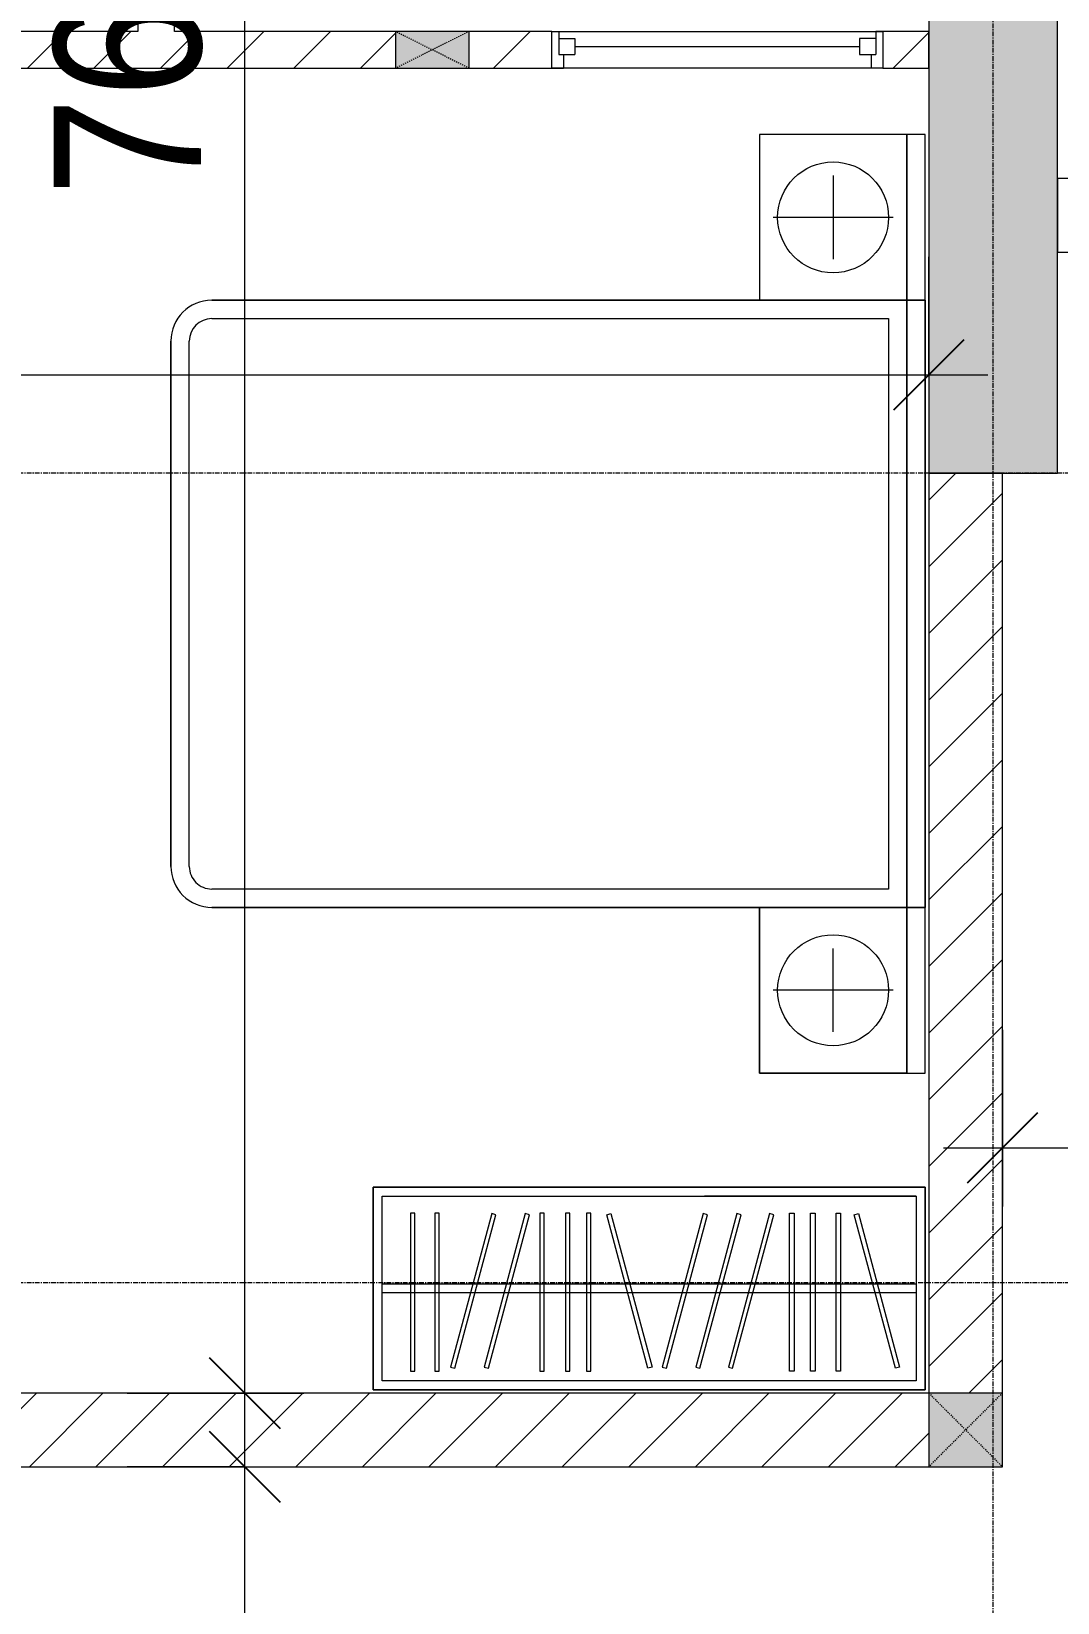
# Model space of a CAD drawing. Header units: millimetres. Extents: x 962 to 241049, y -15958 to 84407.
# Drawn here: x 137917 to 140707, y 36169 to 40437 of the extents above; entities that cross this region are included whole.
import ezdxf

# ---------------------------------------------------------------- set-up
doc = ezdxf.new("R2010")
doc.units = ezdxf.units.MM
doc.linetypes.add('Dash', pattern=[6, 3, -3])
doc.linetypes.add('Grid Line', pattern=[22.225, 12.7, -3.175, 3.175, -3.175])
for name, color, linetype, lineweight in [('0-1', 7, 'Continuous', 5), ('A-ANNO-DIMS', 211, 'Continuous', 9), ('A-ANNO-DIMS-160', 211, 'Continuous', 9), ('A-FLOR', 192, 'Continuous', 9), ('A-GLAZ-1', 254, 'Continuous', 9), ('A-GLAZ-2', 9, 'Continuous', 9), ('A-WALL-1', 253, 'Continuous', 18), ('A-WALL-2', 9, 'Continuous', 9), ('A-WALL-3', 113, 'Continuous', 18), ('A-WALL-PATT-1', 10, 'Continuous', 9), ('A-WALL-PATT-2', 111, 'Continuous', 9), ('I-FURN-1', 254, 'Continuous', 9), ('S-COLS', 52, 'Continuous', 9), ('S-COLS-1', 52, 'Continuous', 5), ('S-COLS-2', 7, 'Continuous', 18), ('S-COLS-4', 254, 'Continuous', 9), ('S-COLS-5', 253, 'Continuous', 18), ('S-COLS-6', 52, 'Continuous', 18), ('S-COLS-HDLN', 52, 'Dash', 9), ('S-COLS-HDLN-1', 9, 'Dash', 9), ('S-GRID-1', 1, 'Grid Line', 9)]:
    doc.layers.add(name, color=color, linetype=linetype, lineweight=lineweight)
doc.styles.add('UTM Avo', font='UTM Avo.ttf', dxfattribs={"width": 0.9, "height": 400})
doc.dimstyles.new('1_Dim_chi_tiet_2_5', dxfattribs={"dimscale": 304.8, "dimtxt": 399.720379, "dimasz": 0.629921, "dimexe": 0.524934, "dimexo": 0.0625, "dimgap": 0.052493, "dimtad": 1, "dimdec": 0, "dimrnd": 5, "dimzin": 0, "dimdsep": 46, "dimtxsty": 'UTM Avo', "dimblk1": 'OBLIQUE', "dimblk2": 'OBLIQUE', "dimsah": 1, "dimcen": 0.09, "dimdle": 0.524934, "dimazin": 0, "dimtfac": 1, "dimtdec": 4, "dimtix": 1, "dimtmove": 0, "dimatfit": 3, "dimfxl": 1.049869, "dimfxlon": 1, "dimtvp": 1, "dimtolj": 1, "dimtzin": 0, "dimarcsym": 2})
doc.dimstyles.new('1_Dim_chi_tiet_2_5_1', dxfattribs={"dimscale": 304.8, "dimtxt": 399.720379, "dimasz": 0.629921, "dimexe": 0.524934, "dimexo": 0.0625, "dimgap": 0.052493, "dimtad": 1, "dimdec": 0, "dimrnd": 5, "dimzin": 0, "dimdsep": 46, "dimtxsty": 'UTM Avo', "dimblk1": 'OBLIQUE', "dimblk2": 'OBLIQUE', "dimsah": 1, "dimcen": 0.09, "dimdle": 0.524934, "dimazin": 0, "dimtfac": 1, "dimtdec": 4, "dimtix": 1, "dimtmove": 0, "dimatfit": 3, "dimfxl": 1.049869, "dimfxlon": 1, "dimtvp": 1, "dimtolj": 1, "dimtzin": 0, "dimarcsym": 2})
pattern_1 = [(45, (0, 0), (-90.50967, 90.50967), [])]
pattern_2 = [(45, (63179.03, 0), (-90.50967, 90.50967), [])]

# ---------------------------------------------------------------- blocks, each defined once
blk = doc.blocks.new('NCV_TKTC_KET CAU_rvt-1-TKCS_MB TẦNG 1')
at = {"layer": 'S-COLS-1'}
blk.add_hatch(color=256, dxfattribs=at).paths.add_polyline_path([(77527.6, 39236.9), (77527.6, 40536.9), (77177.6, 40536.9), (77177.6, 39236.9)])
at = {"layer": 'S-COLS-2'}
for p, q in [((77177.6, 40536.9), (77177.6, 39236.9)), ((77527.6, 39236.9), (77527.6, 40536.9)), ((77177.6, 39236.9), (77527.6, 39236.9))]:
    blk.add_line(p, q, dxfattribs=at)
blk = doc.blocks.new('M_Fixed - 900 x 1400-553070-TKCS_MB TẦNG 1')
at = {"layer": 'A-GLAZ-2'}
for p, q in [((-450, 63), (-431, 63)), ((-431, 63), (-431, 0)), ((-431, 44), (-387, 44)), ((-387, 44), (-387, 0)), ((387, 44), (387, 0)), ((431, 44), (387, 44)), ((431, 63), (431, 0)), ((448.9, 63), (431, 63)), ((-387, 22), (387, 22)), ((-450, -37), (-418, -37)), ((-431, 0), (-387, 0)), ((-418, 0), (-418, -37)), ((387, 0), (431, 0)), ((418, 0), (418, -37)), ((450, -37), (418, -37))]:
    blk.add_line(p, q, dxfattribs=at)
blk = doc.blocks.new('GIUONG NGU-2TAB-1600x2000 - GIUONG NGU-2TAB-1600x2000-842839-TKCS_MB TẦNG 1')
at = {"layer": 'I-FURN-1'}
for p, q in [((458.5, 0), (8.5, 0)), ((8.5, 0), (8.5, -50)), ((458.5, -50), (458.5, 0)), ((2108.2, 0), (458.5, 0)), ((458.5, 0), (458.5, -50)), ((458.5, 0), (2108.2, 0)), ((2108.2, -50), (2108.2, 0)), ((2558.2, 0), (2108.2, 0)), ((2108.2, 0), (2108.2, -50)), ((2558.2, -50), (2558.2, 0)), ((458.5, -50), (8.5, -50)), ((8.5, -50), (8.5, -450.3)), ((8.5, -50), (458.5, -50)), ((458.5, -50), (8.5, -50)), ((8.5, -50), (8.5, -450.3)), ((458.5, -450.3), (458.5, -50)), ((2108.2, -50), (458.5, -50)), ((458.5, -50), (458.5, -1938.9)), ((458.5, -50), (2108.2, -50)), ((458.5, -1938.9), (458.5, -50)), ((458.5, -450.3), (458.5, -50)), ((458.5, -50), (2108.2, -50)), ((2558.2, -50), (2108.2, -50)), ((2108.2, -50), (2108.2, -450.3)), ((2108.2, -1938.9), (2108.2, -50)), ((2108.2, -50), (2558.2, -50)), ((2108.2, -50), (2558.2, -50)), ((2108.2, -450.3), (2108.2, -50)), ((2108.2, -50), (2108.2, -1938.9)), ((2558.2, -450.3), (2558.2, -50)), ((2558.2, -50), (2558.2, -450.3)), ((233.5, -86.8), (233.5, -413.5)), ((508.5, -100), (2058.2, -100)), ((508.5, -1938.9), (508.5, -100)), ((2058.2, -100), (2058.2, -1938.9)), ((2333.2, -86.8), (2333.2, -413.5)), ((120.2, -250.2), (346.8, -250.2)), ((2446.5, -250.2), (2219.8, -250.2)), ((8.5, -450.3), (458.5, -450.3)), ((8.5, -450.3), (458.5, -450.3)), ((2108.2, -450.3), (2558.2, -450.3)), ((2558.2, -450.3), (2108.2, -450.3)), ((1997.1, -2000), (569.6, -2000)), ((569.6, -2050), (1997.1, -2050)), ((1997.1, -2050), (569.6, -2050))]:
    blk.add_line(p, q, dxfattribs=at)
for centre in [(233.5, -250.2), (2333.2, -250.2)]:
    blk.add_circle(centre, 150.7, dxfattribs=at)
for centre, radius, start, end in [((569.6, -1938.9), 111.1, 180, 270), ((569.6, -1938.9), 111.1, 180, 270), ((569.6, -1938.9), 61.1, 180, 270), ((1997.1, -1938.9), 111.1, 270, 360), ((1997.1, -1938.9), 61.1, 270, 0), ((1997.1, -1938.9), 111.1, 270, 0)]:
    blk.add_arc(centre, radius, start, end, dxfattribs=at)
blk = doc.blocks.new('TU QUAN AO-SUITE ROOM_3 - TU QUAN AO-SUITE ROOM_3-V25-TKCS_MB TẦNG 1')
at = {"layer": 'I-FURN-1'}
for p, q in [((0, 0), (-550, 0)), ((-550, 0), (-550, -1500)), ((-550, -1500), (-550, 0)), ((-550, 0), (0, 0)), ((0, -1500), (0, 0)), ((0, 0), (0, -1500)), ((-550, -24), (-550, -576)), ((-526, -24), (-24, -24)), ((-526, -1476), (-526, -24)), ((-526, -24), (-526, -600)), ((-287, -24), (-287, -576)), ((-263, -24), (-263, -576)), ((-24, -24), (-24, -1476)), ((-478.3, -181.1), (-61.3, -69.4)), ((-58.2, -80.9), (-475.2, -192.7)), ((-61.3, -69.4), (-58.2, -80.9)), ((-475.2, -192.7), (-478.3, -181.1)), ((-480.1, -229.7), (-50.1, -229.7)), ((-480.1, -241.7), (-480.1, -229.7)), ((-50.1, -241.7), (-480.1, -241.7)), ((-50.1, -229.7), (-50.1, -241.7)), ((-480.1, -299.2), (-50.1, -299.2)), ((-480.1, -311.2), (-480.1, -299.2)), ((-50.1, -311.2), (-480.1, -311.2)), ((-50.1, -299.2), (-50.1, -311.2)), ((-480.1, -356.4), (-50.1, -356.4)), ((-480.1, -368.4), (-480.1, -356.4)), ((-50.1, -368.4), (-480.1, -368.4)), ((-50.1, -356.4), (-50.1, -368.4)), ((-475.2, -411.5), (-478.3, -423.1)), ((-478.3, -423.1), (-61.3, -534.9)), ((-58.2, -523.3), (-475.2, -411.5)), ((-475.2, -500.3), (-478.3, -511.9)), ((-478.3, -511.9), (-61.3, -623.6)), ((-58.2, -612.1), (-475.2, -500.3)), ((-61.3, -534.9), (-58.2, -523.3)), ((-475.2, -591.5), (-478.3, -603.1)), ((-58.2, -703.3), (-475.2, -591.5)), ((-287, -576), (-287, -1476)), ((-263, -576), (-263, -1476)), ((-526, -1476), (-526, -600)), ((-478.3, -603.1), (-61.3, -714.9)), ((-61.3, -623.6), (-58.2, -612.1)), ((-61.3, -714.9), (-58.2, -703.3)), ((-478.3, -853.9), (-61.3, -742.1)), ((-58.2, -753.7), (-475.2, -865.5)), ((-61.3, -742.1), (-58.2, -753.7)), ((-475.2, -865.5), (-478.3, -853.9)), ((-480.1, -908.6), (-480.1, -920.6)), ((-480.1, -908.6), (-480.1, -920.6)), ((-50.1, -908.6), (-480.1, -908.6)), ((-480.1, -920.6), (-50.1, -920.6)), ((-50.1, -920.6), (-50.1, -908.6)), ((-480.1, -965.8), (-480.1, -977.8)), ((-480.1, -965.8), (-480.1, -977.8)), ((-50.1, -965.8), (-480.1, -965.8)), ((-480.1, -977.8), (-50.1, -977.8)), ((-50.1, -977.8), (-50.1, -965.8)), ((-480.1, -1035.3), (-480.1, -1047.3)), ((-480.1, -1035.3), (-480.1, -1047.3)), ((-50.1, -1035.3), (-480.1, -1035.3)), ((-480.1, -1047.3), (-50.1, -1047.3)), ((-50.1, -1047.3), (-50.1, -1035.3)), ((-475.2, -1075.3), (-478.3, -1086.9)), ((-478.3, -1086.9), (-61.3, -1198.6)), ((-58.2, -1187.1), (-475.2, -1075.3)), ((-475.2, -1166.5), (-478.3, -1178.1)), ((-478.3, -1178.1), (-61.3, -1289.9)), ((-58.2, -1278.3), (-475.2, -1166.5)), ((-61.3, -1198.6), (-58.2, -1187.1)), ((-61.3, -1289.9), (-58.2, -1278.3)), ((-480.1, -1320.5), (-480.1, -1332.5)), ((-480.1, -1320.5), (-480.1, -1332.5)), ((-50.1, -1320.5), (-480.1, -1320.5)), ((-50.1, -1332.5), (-50.1, -1320.5)), ((-480.1, -1332.5), (-50.1, -1332.5)), ((-480.1, -1386.9), (-480.1, -1398.9)), ((-480.1, -1386.9), (-480.1, -1398.9)), ((-50.1, -1386.9), (-480.1, -1386.9)), ((-480.1, -1398.9), (-50.1, -1398.9)), ((-50.1, -1398.9), (-50.1, -1386.9)), ((-24, -1476), (-526, -1476)), ((-550, -1500), (0, -1500)), ((0, -1500), (-550, -1500))]:
    blk.add_line(p, q, dxfattribs=at)
blk = doc.blocks.new('G1_SOF - BO TRU - 100x200-745959-TKCS_MB TẦNG 1')
at = {"layer": 'S-COLS'}
blk.add_hatch(color=256, dxfattribs=at).paths.add_polyline_path([(50, -100), (50, 100), (-50, 100), (-50, -100)])
at = {"layer": 'S-COLS-5'}
for p, q in [((50, 100), (-50, 100)), ((-50, 100), (-50, -100)), ((50, -100), (50, 100)), ((-50, -100), (50, -100))]:
    blk.add_line(p, q, dxfattribs=at)
at = {"layer": 'S-COLS-HDLN-1'}
for p, q in [((50, 100), (-50, -100)), ((-50, 100), (50, -100))]:
    blk.add_line(p, q, dxfattribs=at)
blk = doc.blocks.new('NCV_TKTC_TANG 1_rvt-1-TKCS_MB TẦNG 1')
at = {"layer": 'A-WALL-PATT-1'}
h = blk.add_hatch(dxfattribs=at)
h.set_pattern_fill('FP_1', color=256, style=0, pattern_type=2)
h.set_pattern_definition(pattern_1)
h.paths.add_polyline_path([(75127.6, 40436.9), (75127.6, 40486.9), (75027.6, 40486.9), (75027.6, 40436.9)])
h.paths.add_polyline_path([(75027.6, 41386.9), (75127.6, 41386.9), (75127.6, 41436.9), (75027.6, 41436.9)])
h = blk.add_hatch(dxfattribs=at)
h.set_pattern_fill('FP_1', color=256, style=0, pattern_type=2)
h.set_pattern_definition(pattern_1)
h.paths.add_polyline_path([(77177.9, 40336.9), (77177.9, 40436.9), (77052.6, 40436.9), (77052.6, 40336.9), (77071.8, 40336.9)])
h.paths.add_polyline_path([(76152.6, 40336.9), (76152.6, 40436.9), (75927.9, 40436.9), (75927.9, 40336.9)])
h.paths.add_polyline_path([(75727.9, 40336.9), (75727.9, 40436.9), (74627.6, 40436.9), (74627.6, 40336.9), (75459.8, 40336.9)])
h.paths.add_polyline_path([(73727.6, 40336.9), (73727.6, 40436.9), (73477.6, 40436.9), (73477.6, 40336.9), (73627.6, 40336.9)])
h.paths.add_polyline_path([(72638.8, 40336.9), (72677.6, 40336.9), (72677.6, 40436.9), (72427.6, 40436.9), (72427.6, 40336.9)])
at = {"layer": 'A-WALL-1'}
for p, q in [((75027.6, 40486.9), (75027.6, 40436.9)), ((75127.6, 40436.9), (75127.6, 40486.9)), ((75027.6, 40436.9), (74627.6, 40436.9)), ((75727.9, 40436.9), (75127.6, 40436.9)), ((76152.6, 40436.9), (75927.9, 40436.9)), ((76152.6, 40336.9), (76152.6, 40436.9)), ((77177.9, 40436.9), (77052.6, 40436.9)), ((77052.6, 40436.9), (77052.6, 40336.9)), ((77177.9, 40336.9), (77177.9, 40436.9)), ((74627.6, 40336.9), (75727.9, 40336.9)), ((75927.9, 40336.9), (76152.6, 40336.9)), ((77052.6, 40336.9), (77177.9, 40336.9))]:
    blk.add_line(p, q, dxfattribs=at)
at = {"layer": 'A-WALL-2'}
for p, q in [((76152.6, 40436.9), (77052.6, 40436.9)), ((77052.6, 40336.9), (76152.6, 40336.9))]:
    blk.add_line(p, q, dxfattribs=at)
at = {"layer": 'A-GLAZ-1'}
blk.add_blockref('M_Fixed - 900 x 1400-553070-TKCS_MB TẦNG 1', (76602.6, 40373.9), dxfattribs=at)
at = {"layer": 'I-FURN-1'}
for name, p, rotation in [('GIUONG NGU-2TAB-1600x2000 - GIUONG NGU-2TAB-1600x2000-842839-TKCS_MB TẦNG 1', (77167.6, 40165.4), 269.9999999999999), ('TU QUAN AO-SUITE ROOM_3 - TU QUAN AO-SUITE ROOM_3-V25-TKCS_MB TẦNG 1', (77167.6, 36746.9), 269.9999999999993)]:
    blk.add_blockref(name, p, dxfattribs=dict(at, rotation=rotation))
at = {"layer": 'S-COLS-4', "rotation": 269.9999999999989}
blk.add_blockref('G1_SOF - BO TRU - 100x200-745959-TKCS_MB TẦNG 1', (75827.9, 40386.9), dxfattribs=at)
blk = doc.blocks.new('G1_SOF - BO TRU - 200x200-V240-TKCS_MB TẦNG 1')
at = {"layer": 'S-COLS'}
blk.add_hatch(color=256, dxfattribs=at).paths.add_polyline_path([(-100, -100), (100, -100), (100, 100), (-100, 100), (-100, -53)])
at = {"layer": 'S-COLS-6'}
for p, q in [((100, 100), (-100, 100)), ((-100, 100), (-100, -100)), ((100, -100), (100, 100)), ((-100, -100), (100, -100))]:
    blk.add_line(p, q, dxfattribs=at)
at = {"layer": 'S-COLS-HDLN'}
for p, q in [((100, 100), (-100, -100)), ((-100, 100), (100, -100))]:
    blk.add_line(p, q, dxfattribs=at)
blk = doc.blocks.new('DIMBLOCK155-TKCS_MB TẦNG 1')
at = {"layer": 'A-ANNO-DIMS-160'}
for p, q in [((138497.7, 33376.9), (138497.7, 36697.8)), ((138177.7, 36537.8), (138657.7, 36537.8)), ((138497.7, 36537.8), (138177.7, 36537.8)), ((138177.7, 33536.9), (138657.7, 33536.9)), ((138497.7, 33536.9), (138177.7, 33536.9))]:
    blk.add_line(p, q, dxfattribs=at)
at = {"layer": 'A-ANNO-DIMS-160', "lineweight": 25}
for p, q in [((138497.7, 36537.8), (138401.7, 36633.8)), ((138497.7, 36537.8), (138593.7, 36441.8)), ((138497.7, 33536.9), (138401.7, 33632.9)), ((138497.7, 33536.9), (138593.7, 33440.9))]:
    blk.add_line(p, q, dxfattribs=at)
at = {"layer": 'A-ANNO-DIMS-160', "color": 0, "insert": (137978.1, 34489.6), "char_height": 400, "width": 1314.636, "attachment_point": 1, "rotation": 90, "line_spacing_factor": 1.110334, "style": 'UTM Avo'}
blk.add_mtext('3000', dxfattribs=at)
blk = doc.blocks.new('_Oblique')
at = {"color": 0, "linetype": 'ByBlock', "lineweight": -2}
blk.add_line((-0.5, -0.5), (0.5, 0.5), dxfattribs=at)
blk = doc.blocks.new('DIMBLOCK156-TKCS_MB TẦNG 1')
at = {"layer": 'A-ANNO-DIMS-160'}
for p, q in [((140556.6, 37724.3), (140556.6, 37244.3)), ((140556.6, 37404.3), (140556.6, 37724.3)), ((146706.6, 37724.3), (146706.6, 37244.3)), ((146706.6, 37404.3), (146706.6, 37724.3)), ((140396.6, 37404.3), (146866.6, 37404.3))]:
    blk.add_line(p, q, dxfattribs=at)
at = {"layer": 'A-ANNO-DIMS-160', "lineweight": 25}
for p, q in [((140556.6, 37404.3), (140652.6, 37500.3)), ((146706.6, 37404.3), (146802.6, 37500.3)), ((140556.6, 37404.3), (140460.6, 37308.3)), ((146706.6, 37404.3), (146610.6, 37308.3))]:
    blk.add_line(p, q, dxfattribs=at)
at = {"layer": 'A-ANNO-DIMS-160', "color": 0, "insert": (143083.8, 37923.9), "char_height": 400, "width": 1314.636, "attachment_point": 1, "line_spacing_factor": 1.110334, "style": 'UTM Avo'}
blk.add_mtext('6150', dxfattribs=at)
blk = doc.blocks.new('DIMBLOCK368-TKCS_MB TẦNG 1')
at = {"layer": 'A-ANNO-DIMS-160'}
for p, q in [((138497.7, 36577.8), (138497.7, 44497.4)), ((138177.7, 44337.4), (138657.7, 44337.4)), ((138497.7, 44337.4), (138177.7, 44337.4)), ((138177.7, 36737.8), (138657.7, 36737.8)), ((138497.7, 36737.8), (138177.7, 36737.8))]:
    blk.add_line(p, q, dxfattribs=at)
at = {"layer": 'A-ANNO-DIMS-160', "lineweight": 25}
for p, q in [((138497.7, 44337.4), (138401.7, 44433.4)), ((138497.7, 44337.4), (138593.7, 44241.4)), ((138497.7, 36737.8), (138401.7, 36833.8)), ((138497.7, 36737.8), (138593.7, 36641.8))]:
    blk.add_line(p, q, dxfattribs=at)
at = {"layer": 'A-ANNO-DIMS-160', "color": 0, "insert": (137978.1, 39989.8), "char_height": 400, "width": 1314.636, "attachment_point": 1, "rotation": 90, "line_spacing_factor": 1.110334, "style": 'UTM Avo'}
blk.add_mtext('7600', dxfattribs=at)
blk = doc.blocks.new('DIMBLOCK369-TKCS_MB TẦNG 1')
at = {"layer": 'A-ANNO-DIMS-160'}
for p, q in [((132431.6, 39824.2), (132431.6, 39344.2)), ((132431.6, 39504.2), (132431.6, 39824.2)), ((140356.6, 39824.2), (140356.6, 39344.2)), ((140356.6, 39504.2), (140356.6, 39824.2)), ((132271.6, 39504.2), (140516.6, 39504.2))]:
    blk.add_line(p, q, dxfattribs=at)
at = {"layer": 'A-ANNO-DIMS-160', "lineweight": 25}
for p, q in [((132431.6, 39504.2), (132527.6, 39600.2)), ((140356.6, 39504.2), (140452.6, 39600.2)), ((132431.6, 39504.2), (132335.6, 39408.2)), ((140356.6, 39504.2), (140260.6, 39408.2))]:
    blk.add_line(p, q, dxfattribs=at)
at = {"layer": 'A-ANNO-DIMS-160', "color": 0, "insert": (135846.3, 40023.8), "char_height": 400, "width": 1314.636, "attachment_point": 1, "line_spacing_factor": 1.110334, "style": 'UTM Avo'}
blk.add_mtext('7925', dxfattribs=at)

msp = doc.modelspace()

# ---------------------------------------------------------------- hatches: boundary and pattern name
at = {"layer": 'A-WALL-PATT-2'}
h = msp.add_hatch(dxfattribs=at)
h.set_pattern_fill('FP_1', color=256, style=0, pattern_type=2)
h.set_pattern_definition(pattern_2)
h.paths.add_polyline_path([(140356.6, 36737.8), (140556.6, 36737.8), (140556.6, 39236.9), (140356.6, 39236.9), (140356.6, 38431.3)])
h = msp.add_hatch(dxfattribs=at)
h.set_pattern_fill('FP_1', color=256, style=0, pattern_type=2)
h.set_pattern_definition(pattern_2)
h.paths.add_polyline_path([(140250.8, 36537.8), (140356.6, 36537.8), (140356.6, 36737.8), (136456.6, 36737.8), (136456.6, 36537.8), (138638.8, 36537.8)])
h.paths.add_polyline_path([(135406.6, 36537.8), (136256.6, 36537.8), (136256.6, 36737.8), (135256.6, 36737.8), (135256.6, 36537.8)])
h.paths.add_polyline_path([(134166.6, 36537.8), (134166.6, 36737.8), (132431.6, 36737.8), (132431.6, 36537.8), (133802.8, 36537.8)])

# ---------------------------------------------------------------- linework, layer by layer
at = {"layer": 'A-FLOR'}
msp.add_line((140706.6, 39235.7), (140556.6, 39235.7), dxfattribs=at)
at = {"layer": 'A-WALL-3'}
for p, q in [((141531.2, 40037.4), (140706.6, 40037.4)), ((140706.6, 40037.4), (140706.6, 39837.4)), ((140706.6, 39837.4), (141531.2, 39837.4)), ((140356.6, 39236.9), (140356.6, 36737.8)), ((140556.6, 39236.9), (140356.6, 39236.9)), ((140556.6, 36737.8), (140556.6, 39236.9)), ((140356.6, 36737.8), (136456.6, 36737.8)), ((136456.6, 36537.8), (140356.6, 36537.8))]:
    msp.add_line(p, q, dxfattribs=at)
at = {"layer": 'S-GRID-1'}
for p, q in [((140531.6, 15532), (140531.6, 78459.2)), ((192368.8, 39236.9), (96265.8, 39236.9)), ((192368.8, 37036.9), (96265.8, 37036.9))]:
    msp.add_line(p, q, dxfattribs=at)

# ---------------------------------------------------------------- block references
at = {"layer": '0-1'}
for name in ['NCV_TKTC_KET CAU_rvt-1-TKCS_MB TẦNG 1', 'NCV_TKTC_TANG 1_rvt-1-TKCS_MB TẦNG 1']:
    msp.add_blockref(name, (63179, 0), dxfattribs=at)
at = {"layer": 'S-COLS'}
msp.add_blockref('G1_SOF - BO TRU - 200x200-V240-TKCS_MB TẦNG 1', (140456.6, 36637.8), dxfattribs=at)

# ---------------------------------------------------------------- dimensions: what is measured, and where the dimension line sits
at = {"layer": 'A-ANNO-DIMS'}
for base, p1, p2, dimstyle, override, picture, middle in [((138497.7, 44337.4), (138177.7, 36737.8), (138177.7, 44337.4), '1_Dim_chi_tiet_2_5_1', {"dimpost": '<>', "dimfxl": 7599.573178}, 'DIMBLOCK368-TKCS_MB TẦNG 1', (138274.7, 40537.6)), ((138497.7, 36537.8), (138177.7, 33536.9), (138177.7, 36537.8), '1_Dim_chi_tiet_2_5', {"dimpost": '<>', "dimfxl": 3000.853645}, 'DIMBLOCK155-TKCS_MB TẦNG 1', (138274.7, 35037.4))]:
    dim = msp.add_linear_dim(base=base, p1=p1, p2=p2, angle=90, dimstyle=dimstyle, override=override, dxfattribs=at)
    dim.commit()
    dim.dimension.update_dxf_attribs({"geometry": picture, "text_midpoint": middle})
for base, p1, p2, dimstyle, override, picture, middle in [((140356.6, 39504.2), (132431.6, 39824.2), (140356.6, 39824.2), '1_Dim_chi_tiet_2_5_1', {"dimpost": '<>', "dimfxl": 7925}, 'DIMBLOCK369-TKCS_MB TẦNG 1', (136394.1, 39727.2)), ((146706.6, 37404.3), (140556.6, 37724.3), (146706.6, 37724.3), '1_Dim_chi_tiet_2_5', {"dimpost": '<>', "dimfxl": 6150}, 'DIMBLOCK156-TKCS_MB TẦNG 1', (143631.6, 37627.3))]:
    dim = msp.add_linear_dim(base=base, p1=p1, p2=p2, dimstyle=dimstyle, override=override, dxfattribs=at)
    dim.commit()
    dim.dimension.update_dxf_attribs({"geometry": picture, "text_midpoint": middle})

doc.saveas('drawing.dxf')
